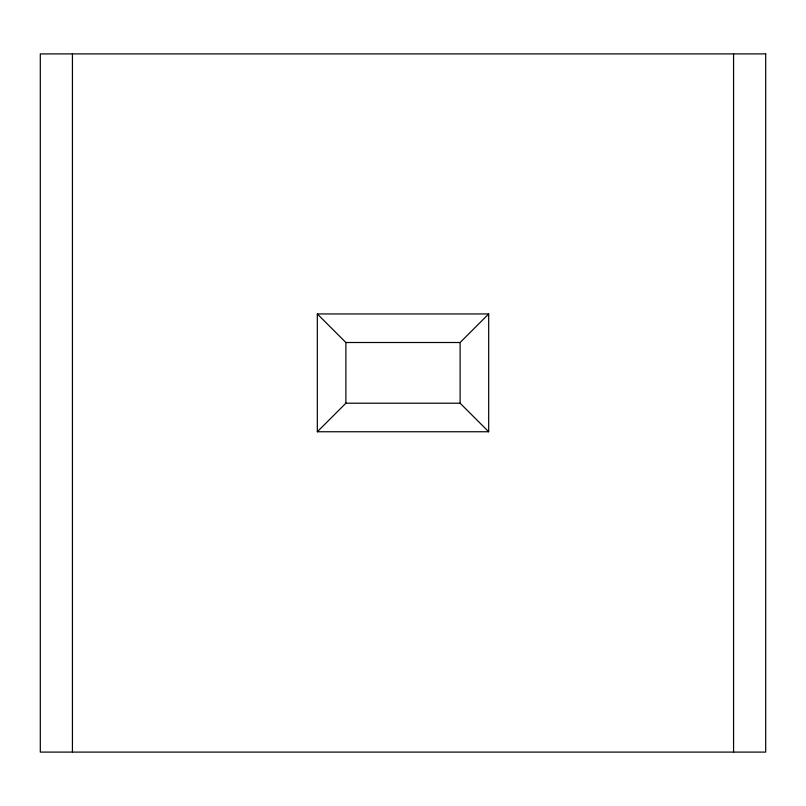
<?xml version="1.0" encoding="UTF-8"?>
<svg xmlns="http://www.w3.org/2000/svg" width="806" height="806" viewBox="0 0 806 806"><rect width="100%" height="100%" fill="white"/><g stroke="black" fill="none" stroke-linecap="round" stroke-linejoin="round"><path stroke-width="1.21" d="M317.322 431.754L345.885 403.202L460.115 403.202L488.678 431.754L488.678 313.947L317.322 313.947L317.322 431.754L488.678 431.754M317.322 313.947L345.885 342.51L460.115 342.51L488.678 313.947M733.571 53.901L733.571 752.099M460.115 342.51L460.115 403.202M345.885 342.51L345.885 403.202M72.429 53.901L72.429 752.099M765.7 53.901L40.3 53.901L40.3 752.099L765.7 752.099L765.7 53.901"/></g></svg>
